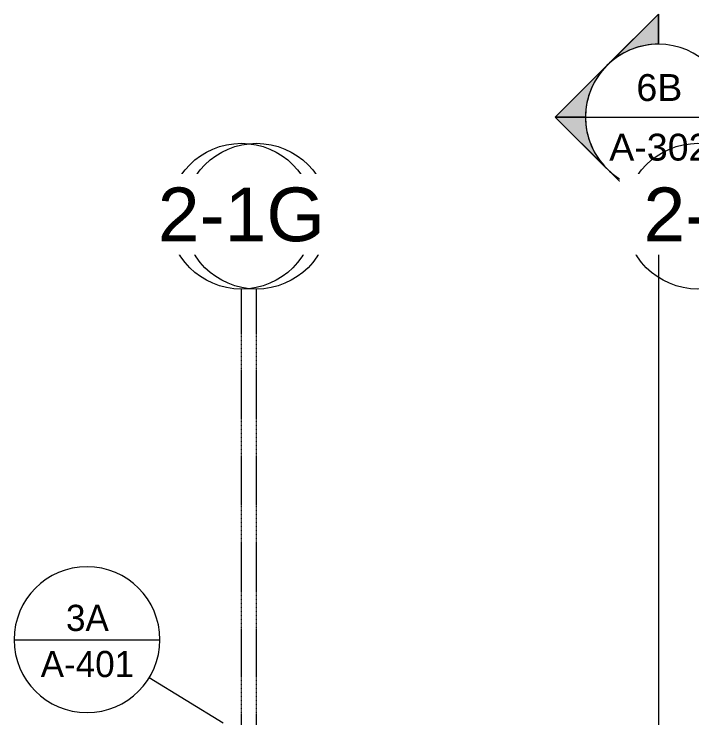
# Model space of a CAD drawing. Header units: inches. Extents: x 21408 to 98131, y -290 to 853.
# Drawn here: x 35108.4 to 35554.6, y 389.3 to 853 of the extents above; entities that cross this region are included whole.
import ezdxf

# ---------------------------------------------------------------- set-up
doc = ezdxf.new("R2010")
doc.units = ezdxf.units.IN
doc.header["$MEASUREMENT"] = 0
doc.linetypes.add('Grid Line 1_2_', pattern=[0.875, 0.5, -0.125, 0.125, -0.125])
for name, color, linetype, lineweight in [('A-ANNO-SYMB', 150, 'Continuous', 9), ('G-ANNO-SYMB', 111, 'Continuous', 9), ('S-GRID', 1, 'Continuous', 9), ('S-GRID-IDEN', 1, 'Continuous', 9)]:
    doc.layers.add(name, color=color, linetype=linetype, lineweight=lineweight)
doc.styles.add('Arial_1', font='arial.ttf', dxfattribs={"height": 35.407186})
doc.styles.add('Arial_2', font='arial.ttf', dxfattribs={"height": 17.703593})
doc.styles.add('Century Gothic', font='GOTHIC.TTF', dxfattribs={"height": 17.245342})

# ---------------------------------------------------------------- blocks, each defined once
blk = doc.blocks.new('Grid - Grid Head - Circle-14747-Building Section - East_West looking South')
at = {"layer": 'S-GRID-IDEN'}
blk.add_circle((-23085.89, 719.89), 48, dxfattribs=at)
blk = doc.blocks.new('Section - Section Head - Filled-1526-Building Section - East_West looking South')
at = {"layer": 'G-ANNO-SYMB'}
h = blk.add_hatch(color=256, dxfattribs=at)
edge = h.paths.add_edge_path(flags=0)
edge.add_arc((-22874.16, 528), 48.06, 90, 132.0784, ccw=False)
edge.add_line((-22874.16, 576.06), (-22874.16, 595.88))
edge.add_line((-22874.16, 595.88), (-22906.36, 563.67))
h = blk.add_hatch(color=256, dxfattribs=at)
edge = h.paths.add_edge_path(flags=0)
edge.add_line((-22908.1, 561.94), (-22942.04, 528))
edge.add_line((-22942.04, 528), (-22922.16, 528))
edge.add_arc((-22874.16, 528), 48, 135, 180, ccw=False)
h = blk.add_hatch(color=256, dxfattribs=at)
edge = h.paths.add_edge_path(flags=0)
edge.add_arc((-22874.16, 528), 48, 180, 225, ccw=False)
edge.add_line((-22922.16, 528), (-22942.04, 528))
edge.add_line((-22942.04, 528), (-22908.1, 494.06))
h = blk.add_hatch(color=256, dxfattribs=at)
edge = h.paths.add_edge_path(flags=0)
edge.add_line((-22906.36, 492.33), (-22874.16, 460.12))
edge.add_line((-22874.16, 460.12), (-22874.16, 479.94))
edge.add_arc((-22874.16, 528), 48.06, 227.9216, 270, ccw=False)
for p, q in [((-22942.04, 528), (-22874.16, 595.88)), ((-22906.36, 563.67), (-22874.16, 595.88)), ((-22874.16, 576), (-22874.16, 595.88)), ((-22874.16, 595.88), (-22874.16, 576.06)), ((-22942.04, 528), (-22908.1, 561.94)), ((-22942.04, 528), (-22874.16, 460.12)), ((-22922.16, 528), (-22942.04, 528)), ((-22908.1, 494.06), (-22942.04, 528)), ((-22942.04, 528), (-22922.16, 528)), ((-22874.16, 460.12), (-22906.36, 492.33)), ((-22874.16, 480), (-22874.16, 460.12)), ((-22874.16, 479.94), (-22874.16, 460.12))]:
    blk.add_line(p, q, dxfattribs=at)
for radius, start, end in [(48, 90, 270), (48.06, 90, 132.0784), (48, 270, 90), (48, 135, 180), (48, 180, 225), (48.06, 227.9216, 270)]:
    blk.add_arc((-22874.16, 528), radius, start, end, dxfattribs=at)
blk = doc.blocks.new('Section - Callout Head-19020-Building Section - East_West looking South')
at = {"layer": 'A-ANNO-SYMB'}
blk.add_line((-22202.56, 384.87), (-22106.56, 384.87), dxfattribs=at)
for start, end in [(0, 180), (180, 360)]:
    blk.add_arc((-22154.56, 384.87), 48, start, end, dxfattribs=at)

msp = doc.modelspace()

# ---------------------------------------------------------------- linework, layer by layer
at = {"layer": 'A-ANNO-SYMB'}
msp.add_line((35246.06, 385.8), (35197.26, 415.78), dxfattribs=at)
at = {"layer": 'G-ANNO-SYMB'}
msp.add_line((35484.54, 785.16), (35580.54, 785.16), dxfattribs=at)
at = {"layer": 'S-GRID', "linetype": 'Grid Line 1_2_'}
for p, q in [((35257.96, -273.16), (35257.96, 671.89)), ((35257.96, -273.16), (35257.96, 671.89)), ((35267.96, -273.16), (35267.96, 671.89)), ((35267.96, -273.16), (35267.96, 671.89))]:
    msp.add_line(p, q, dxfattribs=at)

# ---------------------------------------------------------------- block references
at = {"layer": 'A-ANNO-SYMB'}
msp.add_blockref('Section - Callout Head-19020-Building Section - East_West looking South', (57310.92, 56.03), dxfattribs=at)
at = {"layer": 'S-GRID-IDEN'}
for p in [(58343.85, 0), (58644.35, 0)]:
    msp.add_blockref('Grid - Grid Head - Circle-14747-Building Section - East_West looking South', p, dxfattribs=at)

# ---------------------------------------------------------------- texts
at = {"layer": 'A-ANNO-SYMB', "char_height": 17.245, "attachment_point": 2, "line_spacing_factor": 0.984117, "style": 'Century Gothic'}
for s, insert, width in [('3A', (35156.63, 463.88), 36.936), ('A-401', (35156.63, 433.49), 77.76)]:
    msp.add_mtext(s, dxfattribs=dict(at, insert=insert, width=width))
at = {"layer": 'G-ANNO-SYMB', "char_height": 17.704, "attachment_point": 2, "line_spacing_factor": 0.938532, "style": 'Arial_2'}
for s, insert, width in [('6B', (35533.15, 813.5), 36.072), ('A-302', (35533.15, 774.22), 78.624)]:
    msp.add_mtext(s, dxfattribs=dict(at, insert=insert, width=width))

# ---------------------------------------------------------------- next in the draw order: texts
at = {"layer": 'S-GRID-IDEN', "char_height": 35.407, "attachment_point": 2, "line_spacing_factor": 0.938532, "style": 'Arial_1', "bg_fill": 3, "box_fill_scale": 1.25, "bg_fill_color": 0, "bg_fill_transparency": 0}
for s, insert, width in [('1-1G', (35257.95, 738.77), 130.896), ('1-2', (35558.45, 738.77), 85.104)]:
    msp.add_mtext(s, dxfattribs=dict(at, insert=insert, width=width))

# ---------------------------------------------------------------- next in the draw order: linework, layer by layer
at = {"layer": 'G-ANNO-SYMB'}
msp.add_line((35532.54, 737.16), (35532.54, -79.66), dxfattribs=at)

# ---------------------------------------------------------------- next in the draw order: block references
msp.add_blockref('Section - Section Head - Filled-1526-Building Section - East_West looking South', (58406.69, 257.16), dxfattribs=at)
at = {"layer": 'S-GRID-IDEN'}
for p in [(58353.85, 0), (58644.35, 0)]:
    msp.add_blockref('Grid - Grid Head - Circle-14747-Building Section - East_West looking South', p, dxfattribs=at)

# ---------------------------------------------------------------- next in the draw order: texts
at = {"layer": 'S-GRID-IDEN', "char_height": 35.407, "width": 85.104, "attachment_point": 2, "line_spacing_factor": 0.938532, "style": 'Arial_1', "bg_fill": 3, "box_fill_scale": 1.25, "bg_fill_color": 0, "bg_fill_transparency": 0}
for s, insert in [('2-1', (35267.95, 738.77)), ('2-2', (35558.45, 738.77))]:
    msp.add_mtext(s, dxfattribs=dict(at, insert=insert))

# ---------------------------------------------------------------- next in the draw order: block references
at = {"layer": 'S-GRID-IDEN'}
msp.add_blockref('Grid - Grid Head - Circle-14747-Building Section - East_West looking South', (58353.85, 0), dxfattribs=at)

# ---------------------------------------------------------------- next in the draw order: texts
at = {"layer": 'S-GRID-IDEN', "insert": (35267.95, 738.77), "char_height": 35.407, "width": 85.104, "attachment_point": 2, "line_spacing_factor": 0.938532, "style": 'Arial_1', "bg_fill": 3, "box_fill_scale": 1.25, "bg_fill_color": 0, "bg_fill_transparency": 0}
msp.add_mtext('1-1', dxfattribs=at)

# ---------------------------------------------------------------- next in the draw order: block references
at = {"layer": 'S-GRID-IDEN'}
msp.add_blockref('Grid - Grid Head - Circle-14747-Building Section - East_West looking South', (58343.85, 0), dxfattribs=at)

# ---------------------------------------------------------------- next in the draw order: texts
at = {"layer": 'S-GRID-IDEN', "insert": (35257.95, 738.77), "char_height": 35.407, "width": 130.896, "attachment_point": 2, "line_spacing_factor": 0.938532, "style": 'Arial_1', "bg_fill": 3, "box_fill_scale": 1.25, "bg_fill_color": 0, "bg_fill_transparency": 0}
msp.add_mtext('2-1G', dxfattribs=at)

doc.saveas('drawing.dxf')
